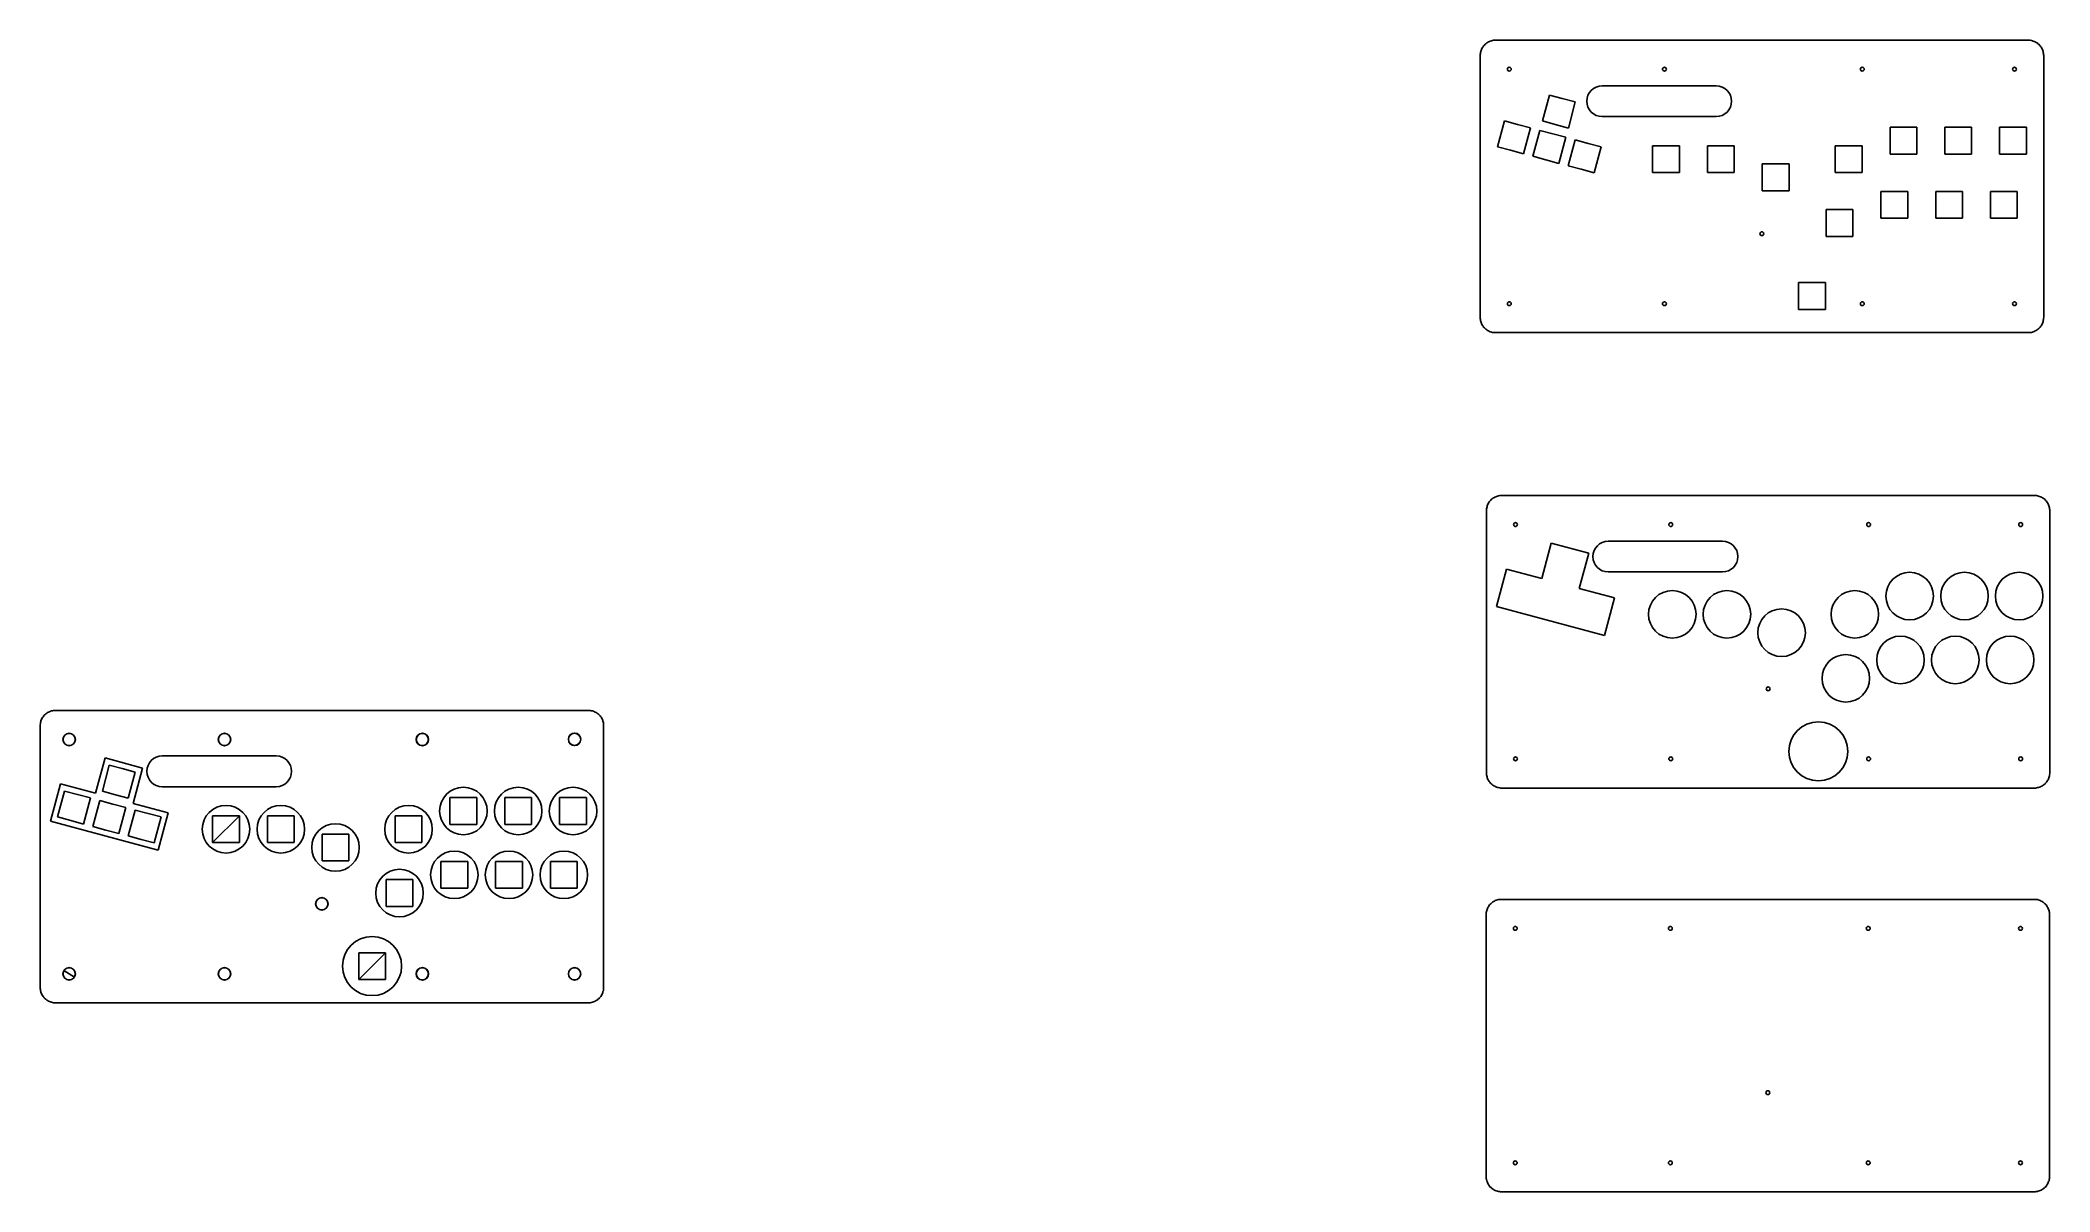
# Model space of a CAD drawing. Extents: x -886 to 163, y -685 to -84.
import ezdxf

# ---------------------------------------------------------------- set-up
doc = ezdxf.new("R2010")
doc.units = 0
doc.layers.get('0').update_dxf_attribs({"linetype": 'CONTINUOUS'})
doc.layers.add('BLACK', color=7, linetype='CONTINUOUS')

msp = doc.modelspace()

# ---------------------------------------------------------------- linework, layer by layer
at = {"linetype": 'Continuous'}
for p, q in [((-102, -126.1), (-98.4, -112.6)), ((-91.7, -114.4), (-98.4, -112.6)), ((-84.9, -116.2), (-91.7, -114.4)), ((-70.9, -107.8), (-11.4, -107.8)), ((-88.5, -129.8), (-84.9, -116.2)), ((-125.4, -139.6), (-121.8, -126.1)), ((-115, -127.9), (-121.8, -126.1)), ((-108.2, -129.7), (-115, -127.9)), ((-111.9, -143.2), (-108.2, -129.7)), ((-107, -144.5), (-103.4, -131)), ((-96.6, -132.8), (-103.4, -131)), ((-95.3, -127.9), (-102, -126.1)), ((-89.8, -134.6), (-96.6, -132.8)), ((-88.5, -129.8), (-95.3, -127.9)), ((-93.5, -148.2), (-89.8, -134.6)), ((-88.6, -149.5), (-85, -135.9)), ((-78.2, -137.8), (-85, -135.9)), ((86.3, -129.4), (79.3, -129.4)), ((79.3, -143.4), (79.3, -129.4)), ((86.3, -129.4), (93.3, -129.4)), ((93.3, -129.4), (93.3, -143.4)), ((114.8, -129.4), (107.8, -129.4)), ((107.8, -143.4), (107.8, -129.4)), ((114.8, -129.4), (121.8, -129.4)), ((121.8, -129.4), (121.8, -143.4)), ((143.4, -129.4), (136.4, -129.4)), ((136.4, -143.4), (136.4, -129.4)), ((143.4, -129.4), (150.4, -129.4)), ((150.4, -129.4), (150.4, -143.4)), ((-118.6, -141.4), (-125.4, -139.6)), ((-111.9, -143.2), (-118.6, -141.4)), ((-100.2, -146.3), (-107, -144.5)), ((-93.5, -148.2), (-100.2, -146.3)), ((-71.4, -139.6), (-78.2, -137.8)), ((-75.1, -153.1), (-71.4, -139.6)), ((-37.6, -139), (-44.6, -139)), ((-44.6, -153), (-44.6, -139)), ((-37.6, -139), (-30.6, -139)), ((-30.6, -139), (-30.6, -153)), ((-9, -139), (-16, -139)), ((-16, -153), (-16, -139)), ((-9, -139), (-2, -139)), ((-2, -139), (-2, -153)), ((57.7, -139), (50.7, -139)), ((50.7, -153), (50.7, -139)), ((57.7, -139), (64.7, -139)), ((64.7, -139), (64.7, -153)), ((86.3, -143.4), (79.3, -143.4)), ((86.3, -143.4), (93.3, -143.4)), ((114.8, -143.4), (107.8, -143.4)), ((114.8, -143.4), (121.8, -143.4)), ((143.4, -143.4), (136.4, -143.4)), ((143.4, -143.4), (150.4, -143.4)), ((-81.8, -151.3), (-88.6, -149.5)), ((-75.1, -153.1), (-81.8, -151.3)), ((-37.6, -153), (-44.6, -153)), ((-37.6, -153), (-30.6, -153)), ((-9, -153), (-16, -153)), ((-9, -153), (-2, -153)), ((19.6, -148.5), (12.6, -148.5)), ((12.6, -162.5), (12.6, -148.5)), ((19.6, -148.5), (26.6, -148.5)), ((26.6, -148.5), (26.6, -162.5)), ((57.7, -153), (50.7, -153)), ((57.7, -153), (64.7, -153)), ((19.6, -162.5), (12.6, -162.5)), ((19.6, -162.5), (26.6, -162.5)), ((81.5, -162.8), (74.5, -162.8)), ((74.5, -176.8), (74.5, -162.8)), ((81.5, -162.8), (88.5, -162.8)), ((88.5, -162.8), (88.5, -176.8)), ((110.1, -162.8), (103.1, -162.8)), ((103.1, -176.8), (103.1, -162.8)), ((110.1, -162.8), (117.1, -162.8)), ((117.1, -162.8), (117.1, -176.8)), ((138.6, -162.8), (131.6, -162.8)), ((131.6, -176.8), (131.6, -162.8)), ((138.6, -162.8), (145.6, -162.8)), ((145.6, -162.8), (145.6, -176.8)), ((52.9, -172.3), (45.9, -172.3)), ((45.9, -186.3), (45.9, -172.3)), ((52.9, -172.3), (59.9, -172.3)), ((59.9, -172.3), (59.9, -186.3)), ((81.5, -176.8), (74.5, -176.8)), ((81.5, -176.8), (88.5, -176.8)), ((110.1, -176.8), (103.1, -176.8)), ((110.1, -176.8), (117.1, -176.8)), ((138.6, -176.8), (131.6, -176.8)), ((138.6, -176.8), (145.6, -176.8)), ((52.9, -186.3), (45.9, -186.3)), ((52.9, -186.3), (59.9, -186.3)), ((38.6, -210.4), (31.6, -210.4)), ((31.6, -224.4), (31.6, -210.4)), ((38.6, -210.4), (45.6, -210.4)), ((45.6, -210.4), (45.6, -224.4)), ((38.6, -224.4), (31.6, -224.4)), ((38.6, -224.4), (45.6, -224.4)), ((-67.7, -345.3), (-8.1, -345.3)), ((-97.4, -346.3), (-102.3, -364.7)), ((-97.4, -346.3), (-77.9, -351.5)), ((-77.9, -351.5), (-82.8, -369.9)), ((-120.7, -359.8), (-125.9, -379.3)), ((-120.7, -359.8), (-102.3, -364.7)), ((-64.4, -374.8), (-82.8, -369.9)), ((-69.6, -394.4), (-64.4, -374.8)), ((-125.9, -379.3), (-69.6, -394.4)), ((-851.6, -458.3), (-856.6, -476.7)), ((-851.6, -458.3), (-832.1, -463.6)), ((-821.9, -457.3), (-762.4, -457.3)), ((-853.1, -475.7), (-849.5, -462.1)), ((-842.7, -463.9), (-849.5, -462.1)), ((-835.9, -465.8), (-842.7, -463.9)), ((-839.6, -479.3), (-835.9, -465.8)), ((-832.1, -463.6), (-837.1, -482)), ((-875, -471.8), (-880.2, -491.3)), ((-876.4, -489.1), (-872.8, -475.6)), ((-875, -471.8), (-856.6, -476.7)), ((-866, -477.4), (-872.8, -475.6)), ((-859.3, -479.2), (-866, -477.4)), ((-862.9, -492.8), (-859.3, -479.2)), ((-858, -494.1), (-854.4, -480.5)), ((-847.6, -482.4), (-854.4, -480.5)), ((-846.3, -477.5), (-853.1, -475.7)), ((-839.6, -479.3), (-846.3, -477.5)), ((-818.7, -486.9), (-837.1, -482)), ((-664.8, -479), (-671.8, -479)), ((-671.8, -493), (-671.8, -479)), ((-664.8, -479), (-657.8, -479)), ((-657.8, -479), (-657.8, -493)), ((-636.2, -479), (-643.2, -479)), ((-643.2, -493), (-643.2, -479)), ((-636.2, -479), (-629.2, -479)), ((-629.2, -479), (-629.2, -493)), ((-607.6, -479), (-614.6, -479)), ((-614.6, -493), (-614.6, -479)), ((-607.6, -479), (-600.6, -479)), ((-600.6, -479), (-600.6, -493)), ((-880.2, -491.3), (-823.9, -506.4)), ((-869.6, -490.9), (-876.4, -489.1)), ((-862.9, -492.8), (-869.6, -490.9)), ((-840.9, -484.2), (-847.6, -482.4)), ((-844.5, -497.7), (-840.9, -484.2)), ((-839.6, -499), (-836, -485.5)), ((-829.2, -487.3), (-836, -485.5)), ((-822.5, -489.1), (-829.2, -487.3)), ((-826.1, -502.6), (-822.5, -489.1)), ((-823.9, -506.4), (-818.7, -486.9)), ((-788.6, -488.5), (-795.6, -488.5)), ((-795.6, -502.5), (-795.6, -488.5)), ((-795.6, -502.5), (-781.6, -488.5)), ((-788.6, -488.5), (-781.6, -488.5)), ((-781.6, -488.5), (-781.6, -502.5)), ((-760, -488.5), (-767, -488.5)), ((-767, -502.5), (-767, -488.5)), ((-760, -488.5), (-753, -488.5)), ((-753, -488.5), (-753, -502.5)), ((-693.4, -488.5), (-700.4, -488.5)), ((-700.4, -502.5), (-700.4, -488.5)), ((-693.4, -488.5), (-686.4, -488.5)), ((-686.4, -488.5), (-686.4, -502.5)), ((-851.2, -495.9), (-858, -494.1)), ((-844.5, -497.7), (-851.2, -495.9)), ((-832.8, -500.8), (-839.6, -499)), ((-826.1, -502.6), (-832.8, -500.8)), ((-788.6, -502.5), (-795.6, -502.5)), ((-788.6, -502.5), (-781.6, -502.5)), ((-760, -502.5), (-767, -502.5)), ((-760, -502.5), (-753, -502.5)), ((-731.5, -498), (-738.5, -498)), ((-738.5, -512), (-738.5, -498)), ((-731.5, -498), (-724.5, -498)), ((-724.5, -498), (-724.5, -512)), ((-693.4, -502.5), (-700.4, -502.5)), ((-693.4, -502.5), (-686.4, -502.5)), ((-664.8, -493), (-671.8, -493)), ((-664.8, -493), (-657.8, -493)), ((-636.2, -493), (-643.2, -493)), ((-636.2, -493), (-629.2, -493)), ((-607.6, -493), (-614.6, -493)), ((-607.6, -493), (-600.6, -493)), ((-731.5, -512), (-738.5, -512)), ((-731.5, -512), (-724.5, -512)), ((-669.5, -512.3), (-676.5, -512.3)), ((-676.5, -526.3), (-676.5, -512.3)), ((-669.5, -512.3), (-662.5, -512.3)), ((-662.5, -512.3), (-662.5, -526.3)), ((-641, -512.3), (-648, -512.3)), ((-648, -526.3), (-648, -512.3)), ((-641, -512.3), (-634, -512.3)), ((-634, -512.3), (-634, -526.3)), ((-612.4, -512.3), (-619.4, -512.3)), ((-619.4, -526.3), (-619.4, -512.3)), ((-612.4, -512.3), (-605.4, -512.3)), ((-605.4, -512.3), (-605.4, -526.3)), ((-698.1, -521.8), (-705.1, -521.8)), ((-705.1, -535.8), (-705.1, -521.8)), ((-698.1, -521.8), (-691.1, -521.8)), ((-691.1, -521.8), (-691.1, -535.8)), ((-669.5, -526.3), (-676.5, -526.3)), ((-669.5, -526.3), (-662.5, -526.3)), ((-641, -526.3), (-648, -526.3)), ((-641, -526.3), (-634, -526.3)), ((-612.4, -526.3), (-619.4, -526.3)), ((-612.4, -526.3), (-605.4, -526.3)), ((-698.1, -535.8), (-705.1, -535.8)), ((-698.1, -535.8), (-691.1, -535.8)), ((-712.4, -559.9), (-719.4, -559.9)), ((-719.4, -573.9), (-719.4, -559.9)), ((-719.4, -573.9), (-705.4, -559.9)), ((-712.4, -559.9), (-705.4, -559.9)), ((-705.4, -559.9), (-705.4, -573.9)), ((-873.1, -569.2), (-867.6, -572.6)), ((-712.4, -573.9), (-719.4, -573.9)), ((-712.4, -573.9), (-705.4, -573.9))]:
    msp.add_line(p, q, dxfattribs=at)
for centre, radius in [((-119.3, -99.1), 1), ((-38.4, -99.1), 1), ((64.8, -99.1), 1), ((144.2, -99.1), 1), ((12.4, -184.9), 1), ((-119.3, -221.4), 1), ((-38.4, -221.4), 1), ((64.8, -221.4), 1), ((144.2, -221.4), 1), ((-116.1, -336.6), 1), ((-35.1, -336.6), 1), ((68.1, -336.6), 1), ((147.4, -336.6), 1), ((89.5, -373.9), 12.4), ((118.1, -373.9), 12.4), ((146.6, -373.9), 12.4), ((-34.3, -383.4), 12.4), ((-5.8, -383.4), 12.4), ((60.9, -383.4), 12.4), ((22.7, -393), 12.4), ((84.7, -407.2), 12.4), ((113.3, -407.2), 12.4), ((141.9, -407.2), 12.4), ((56.2, -416.8), 12.4), ((15.7, -422.3), 1), ((41.9, -454.9), 15.4), ((-870.4, -448.7), 3.25), ((-870.4, -448.7), 3.17), ((-789.4, -448.7), 3.25), ((-789.4, -448.7), 3.17), ((-686.2, -448.7), 3.25), ((-686.2, -448.7), 3.17), ((-606.8, -448.6), 3.25), ((-606.8, -448.6), 3.17), ((-116.1, -458.8), 1), ((-35.1, -458.8), 1), ((68.1, -458.8), 1), ((147.4, -458.8), 1), ((-664.8, -486), 12.4), ((-636.2, -486), 12.4), ((-607.6, -486), 12.4), ((-788.6, -495.5), 12.4), ((-760, -495.5), 12.4), ((-731.5, -505), 12.4), ((-693.4, -495.5), 12.4), ((-669.5, -519.3), 12.4), ((-641, -519.3), 12.4), ((-612.4, -519.3), 12.4), ((-698.1, -528.8), 12.4), ((-738.6, -534.4), 3.25), ((-738.6, -534.4), 3.17), ((-712.4, -566.9), 15.4), ((-116.2, -547.2), 1), ((-35.3, -547.2), 1), ((67.9, -547.2), 1), ((147.3, -547.2), 1), ((-870.4, -570.9), 3.25), ((-870.4, -570.9), 3.17), ((-789.4, -570.9), 3.25), ((-789.4, -570.9), 3.17), ((-686.2, -570.9), 3.25), ((-686.2, -570.9), 3.17), ((-606.8, -570.9), 3.25), ((-606.8, -570.9), 3.17), ((15.5, -632.9), 1), ((-116.2, -669.5), 1), ((-35.3, -669.5), 1), ((67.9, -669.5), 1), ((147.3, -669.5), 1)]:
    msp.add_circle(centre, radius, dxfattribs=at)
for centre, start, end in [((-70.9, -115.8), 90, 270), ((-11.4, -115.8), 270, 90), ((-67.7, -353.3), 90, 270), ((-8.1, -353.3), 270, 90), ((-821.9, -465.3), 90, 270), ((-762.4, -465.3), 270, 90)]:
    msp.add_arc(centre, 8.01, start, end, dxfattribs=at)
at = {"layer": 'BLACK', "linetype": 'Continuous'}
for p, q in [((-134.5, -91.4), (-134.4, -90.9)), ((-134.5, -92), (-134.5, -91.4)), ((-134.5, -228.5), (-134.5, -92)), ((-134.4, -90.9), (-134.3, -90.4)), ((-134.3, -90.4), (-134.2, -89.8)), ((-134.2, -89.8), (-134, -89.3)), ((-134, -89.3), (-133.8, -88.8)), ((-133.8, -88.8), (-133.6, -88.3)), ((-133.6, -88.3), (-133.3, -87.8)), ((-133.3, -87.8), (-133, -87.4)), ((-133, -87.4), (-132.7, -86.9)), ((-132.7, -86.9), (-132.3, -86.5)), ((-132.3, -86.5), (-131.9, -86.1)), ((-131.9, -86.1), (-131.5, -85.8)), ((-131.5, -85.8), (-131.1, -85.4)), ((-131.1, -85.4), (-130.6, -85.1)), ((-130.6, -85.1), (-130.2, -84.9)), ((-130.2, -84.9), (-129.7, -84.6)), ((-129.7, -84.6), (-129.2, -84.4)), ((-129.2, -84.4), (-128.6, -84.3)), ((-128.6, -84.3), (-128.1, -84.1)), ((-128.1, -84.1), (-127.6, -84)), ((-127.6, -84), (-127, -84)), ((-127, -84), (-126.5, -84)), ((-126.5, -84), (151.3, -84)), ((151.3, -84), (151.9, -84)), ((151.9, -84), (152.4, -84)), ((152.4, -84), (153, -84.1)), ((153, -84.1), (153.5, -84.3)), ((153.5, -84.3), (154, -84.4)), ((154, -84.4), (154.5, -84.6)), ((154.5, -84.6), (155, -84.9)), ((155, -84.9), (155.5, -85.1)), ((155.5, -85.1), (156, -85.4)), ((156, -85.4), (156.4, -85.8)), ((156.4, -85.8), (156.8, -86.1)), ((156.8, -86.1), (157.2, -86.5)), ((157.2, -86.5), (157.6, -86.9)), ((157.6, -86.9), (157.9, -87.4)), ((157.9, -87.4), (158.2, -87.8)), ((158.2, -87.8), (158.5, -88.3)), ((158.5, -88.3), (158.7, -88.8)), ((158.7, -88.8), (158.9, -89.3)), ((158.9, -89.3), (159.1, -89.8)), ((159.1, -89.8), (159.2, -90.4)), ((159.2, -90.4), (159.3, -90.9)), ((159.3, -90.9), (159.3, -91.4)), ((159.3, -91.4), (159.4, -92)), ((159.4, -92), (159.4, -228.5)), ((-70.9, -107.8), (-11.4, -107.8)), ((-11.4, -123.8), (-70.9, -123.8)), ((12.5, -148.5), (12.5, -148.5)), ((12.5, -148.5), (12.5, -148.5)), ((12.5, -148.5), (12.5, -148.5)), ((-134.5, -229.1), (-134.5, -228.5)), ((-134.4, -229.6), (-134.5, -229.1)), ((-134.3, -230.1), (-134.4, -229.6)), ((-134.3, -228.5), (-134.3, -228.5)), ((-134.2, -230.7), (-134.3, -230.1)), ((159.2, -230.1), (159.1, -230.7)), ((159.3, -229.6), (159.2, -230.1)), ((159.4, -228.5), (159.3, -229.1)), ((159.3, -229.1), (159.3, -229.6)), ((-134, -231.2), (-134.2, -230.7)), ((-133.8, -231.7), (-134, -231.2)), ((-133.6, -232.2), (-133.8, -231.7)), ((-133.3, -232.7), (-133.6, -232.2)), ((-133, -233.1), (-133.3, -232.7)), ((-132.7, -233.6), (-133, -233.1)), ((-132.3, -234), (-132.7, -233.6)), ((-131.9, -234.4), (-132.3, -234)), ((-131.5, -234.7), (-131.9, -234.4)), ((-131.1, -235.1), (-131.5, -234.7)), ((-130.6, -235.4), (-131.1, -235.1)), ((-130.2, -235.6), (-130.6, -235.4)), ((-129.7, -235.9), (-130.2, -235.6)), ((-129.2, -236.1), (-129.7, -235.9)), ((-128.6, -236.2), (-129.2, -236.1)), ((-128.1, -236.4), (-128.6, -236.2)), ((-127.6, -236.4), (-128.1, -236.4)), ((-127, -236.5), (-127.6, -236.4)), ((-126.5, -236.5), (-127, -236.5)), ((151.3, -236.5), (-126.5, -236.5)), ((151.3, -236.4), (151.4, -236.4)), ((151.9, -236.5), (151.3, -236.5)), ((152.4, -236.4), (151.9, -236.5)), ((153, -236.4), (152.4, -236.4)), ((153.5, -236.2), (153, -236.4)), ((154, -236.1), (153.5, -236.2)), ((154.5, -235.9), (154, -236.1)), ((155, -235.6), (154.5, -235.9)), ((155.5, -235.4), (155, -235.6)), ((156, -235.1), (155.5, -235.4)), ((156.4, -234.7), (156, -235.1)), ((156.8, -234.4), (156.4, -234.7)), ((157.2, -234), (156.8, -234.4)), ((157.6, -233.6), (157.2, -234)), ((157.9, -233.1), (157.6, -233.6)), ((158.2, -232.7), (157.9, -233.1)), ((158.5, -232.2), (158.2, -232.7)), ((158.7, -231.7), (158.5, -232.2)), ((158.9, -231.2), (158.7, -231.7)), ((159.1, -230.7), (158.9, -231.2)), ((-130.1, -325.3), (-129.8, -324.8)), ((-129.8, -324.8), (-129.4, -324.4)), ((-129.4, -324.4), (-129.1, -324)), ((-129.1, -324), (-128.7, -323.6)), ((-128.7, -323.6), (-128.3, -323.2)), ((-128.3, -323.2), (-127.9, -322.9)), ((-127.9, -322.9), (-127.4, -322.6)), ((-127.4, -322.6), (-126.9, -322.3)), ((-126.9, -322.3), (-126.4, -322.1)), ((-126.4, -322.1), (-125.9, -321.9)), ((-125.9, -321.9), (-125.4, -321.7)), ((-125.4, -321.7), (-124.9, -321.6)), ((-124.9, -321.6), (-124.3, -321.5)), ((-124.3, -321.5), (-123.8, -321.5)), ((-123.8, -321.5), (-123.2, -321.4)), ((-123.2, -321.4), (154.6, -321.4)), ((154.6, -321.4), (155.1, -321.5)), ((155.1, -321.5), (155.7, -321.5)), ((155.7, -321.5), (156.2, -321.6)), ((156.2, -321.6), (156.7, -321.7)), ((156.7, -321.7), (157.3, -321.9)), ((157.3, -321.9), (157.8, -322.1)), ((157.8, -322.1), (158.3, -322.3)), ((158.3, -322.3), (158.7, -322.6)), ((158.7, -322.6), (159.2, -322.9)), ((159.2, -322.9), (159.6, -323.2)), ((159.6, -323.2), (160.1, -323.6)), ((160.1, -323.6), (160.4, -324)), ((160.4, -324), (160.8, -324.4)), ((160.8, -324.4), (161.1, -324.8)), ((161.1, -324.8), (161.4, -325.3)), ((-131.2, -328.4), (-131.1, -327.8)), ((-131.2, -328.9), (-131.2, -328.4)), ((-131.2, -329.5), (-131.2, -328.9)), ((-131.2, -466), (-131.2, -329.5)), ((-131.1, -327.8), (-130.9, -327.3)), ((-130.9, -327.3), (-130.8, -326.8)), ((-130.8, -326.8), (-130.6, -326.3)), ((-130.6, -326.3), (-130.3, -325.8)), ((-130.3, -325.8), (-130.1, -325.3)), ((161.4, -325.3), (161.7, -325.8)), ((161.7, -325.8), (161.9, -326.3)), ((161.9, -326.3), (162.1, -326.8)), ((162.1, -326.8), (162.3, -327.3)), ((162.3, -327.3), (162.4, -327.8)), ((162.4, -327.8), (162.5, -328.4)), ((162.5, -328.4), (162.6, -328.9)), ((162.6, -328.9), (162.6, -329.5)), ((162.6, -329.5), (162.6, -466)), ((-67.7, -345.3), (-8.1, -345.3)), ((-8.1, -361.3), (-67.7, -361.3)), ((-885.4, -440.4), (-885.3, -439.9)), ((-885.3, -439.9), (-885.2, -439.3)), ((-885.2, -439.3), (-885.1, -438.8)), ((-885.1, -438.8), (-884.8, -438.3)), ((-884.8, -438.3), (-884.6, -437.8)), ((-884.6, -437.8), (-884.3, -437.3)), ((-884.3, -437.3), (-884, -436.9)), ((-884, -436.9), (-883.7, -436.4)), ((-883.7, -436.4), (-883.4, -436)), ((-883.4, -436), (-883, -435.6)), ((-883, -435.6), (-882.6, -435.3)), ((-882.6, -435.3), (-882.1, -435)), ((-882.1, -435), (-881.7, -434.7)), ((-881.7, -434.7), (-881.2, -434.4)), ((-881.2, -434.4), (-880.7, -434.2)), ((-880.7, -434.2), (-880.2, -434)), ((-880.2, -434), (-879.7, -433.8)), ((-879.7, -433.8), (-879.1, -433.7)), ((-879.1, -433.7), (-878.6, -433.6)), ((-878.6, -433.6), (-878, -433.5)), ((-878, -433.5), (-877.5, -433.5)), ((-877.5, -433.5), (-599.7, -433.5)), ((-599.7, -433.5), (-599.1, -433.5)), ((-599.1, -433.5), (-598.6, -433.6)), ((-598.6, -433.6), (-598.1, -433.7)), ((-598.1, -433.7), (-597.5, -433.8)), ((-597.5, -433.8), (-597, -434)), ((-597, -434), (-596.5, -434.2)), ((-596.5, -434.2), (-596, -434.4)), ((-596, -434.4), (-595.5, -434.7)), ((-595.5, -434.7), (-595.1, -435)), ((-595.1, -435), (-594.6, -435.3)), ((-594.6, -435.3), (-594.2, -435.6)), ((-594.2, -435.6), (-593.8, -436)), ((-593.8, -436), (-593.5, -436.4)), ((-593.5, -436.4), (-593.1, -436.9)), ((-593.1, -436.9), (-592.8, -437.3)), ((-592.8, -437.3), (-592.6, -437.8)), ((-592.6, -437.8), (-592.3, -438.3)), ((-592.3, -438.3), (-592.1, -438.8)), ((-592.1, -438.8), (-592, -439.3)), ((-592, -439.3), (-591.8, -439.9)), ((-591.8, -439.9), (-591.8, -440.4)), ((-885.5, -441), (-885.4, -440.4)), ((-885.5, -441.5), (-885.5, -441)), ((-885.5, -578), (-885.5, -441.5)), ((-591.8, -440.4), (-591.7, -441)), ((-591.7, -441), (-591.7, -441.5)), ((-591.7, -441.5), (-591.7, -578)), ((-821.9, -457.3), (-762.4, -457.3)), ((-131.2, -466.5), (-131.2, -466)), ((-131.2, -467.1), (-131.2, -466.5)), ((-131.1, -467.6), (-131.2, -467.1)), ((-131.1, -466), (-131.1, -466)), ((-130.9, -468.1), (-131.1, -467.6)), ((-130.8, -468.7), (-130.9, -468.1)), ((-130.6, -469.2), (-130.8, -468.7)), ((-130.3, -469.7), (-130.6, -469.2)), ((-130.1, -470.1), (-130.3, -469.7)), ((-129.8, -470.6), (-130.1, -470.1)), ((-129.4, -471), (-129.8, -470.6)), ((-129.1, -471.4), (-129.4, -471)), ((-128.7, -471.8), (-129.1, -471.4)), ((160.4, -471.4), (160.1, -471.8)), ((160.8, -471), (160.4, -471.4)), ((161.1, -470.6), (160.8, -471)), ((161.4, -470.1), (161.1, -470.6)), ((161.7, -469.7), (161.4, -470.1)), ((161.9, -469.2), (161.7, -469.7)), ((162.1, -468.7), (161.9, -469.2)), ((162.3, -468.1), (162.1, -468.7)), ((162.4, -467.6), (162.3, -468.1)), ((162.5, -467.1), (162.4, -467.6)), ((162.6, -466.5), (162.5, -467.1)), ((162.6, -466), (162.6, -466.5)), ((-762.4, -473.3), (-821.9, -473.3)), ((-128.3, -472.2), (-128.7, -471.8)), ((-127.9, -472.5), (-128.3, -472.2)), ((-127.4, -472.8), (-127.9, -472.5)), ((-126.9, -473.1), (-127.4, -472.8)), ((-126.4, -473.3), (-126.9, -473.1)), ((-125.9, -473.5), (-126.4, -473.3)), ((-125.4, -473.7), (-125.9, -473.5)), ((-124.9, -473.8), (-125.4, -473.7)), ((-124.3, -473.9), (-124.9, -473.8)), ((-123.8, -474), (-124.3, -473.9)), ((-123.2, -474), (-123.8, -474)), ((154.6, -474), (-123.2, -474)), ((154.6, -473.8), (154.6, -473.8)), ((155.1, -474), (154.6, -474)), ((155.7, -473.9), (155.1, -474)), ((156.2, -473.8), (155.7, -473.9)), ((156.7, -473.7), (156.2, -473.8)), ((157.3, -473.5), (156.7, -473.7)), ((157.8, -473.3), (157.3, -473.5)), ((158.3, -473.1), (157.8, -473.3)), ((158.7, -472.8), (158.3, -473.1)), ((159.2, -472.5), (158.7, -472.8)), ((159.6, -472.2), (159.2, -472.5)), ((160.1, -471.8), (159.6, -472.2)), ((-738.5, -498), (-738.5, -498)), ((-738.5, -498), (-738.5, -498)), ((-738.5, -498), (-738.5, -498)), ((-129.2, -534.6), (-128.8, -534.2)), ((-128.8, -534.2), (-128.4, -533.8)), ((-128.4, -533.8), (-128, -533.5)), ((-128, -533.5), (-127.5, -533.2)), ((-127.5, -533.2), (-127.1, -533)), ((-127.1, -533), (-126.6, -532.7)), ((-126.6, -532.7), (-126.1, -532.5)), ((-126.1, -532.5), (-125.5, -532.3)), ((-125.5, -532.3), (-125, -532.2)), ((-125, -532.2), (-124.5, -532.1)), ((-124.5, -532.1), (-123.9, -532.1)), ((-123.9, -532.1), (-123.4, -532.1)), ((-123.4, -532.1), (154.4, -532.1)), ((154.4, -532.1), (155, -532.1)), ((155, -532.1), (155.5, -532.1)), ((155.5, -532.1), (156.1, -532.2)), ((156.1, -532.2), (156.6, -532.3)), ((156.6, -532.3), (157.1, -532.5)), ((157.1, -532.5), (157.6, -532.7)), ((157.6, -532.7), (158.1, -533)), ((158.1, -533), (158.6, -533.2)), ((158.6, -533.2), (159.1, -533.5)), ((159.1, -533.5), (159.5, -533.8)), ((159.5, -533.8), (159.9, -534.2)), ((159.9, -534.2), (160.3, -534.6)), ((-131.4, -539.5), (-131.3, -539)), ((-131.4, -540.1), (-131.4, -539.5)), ((-131.4, -676.6), (-131.4, -540.1)), ((-131.3, -539), (-131.2, -538.4)), ((-131.2, -538.4), (-131.1, -537.9)), ((-131.1, -537.9), (-130.9, -537.4)), ((-130.9, -537.4), (-130.7, -536.9)), ((-130.7, -536.9), (-130.5, -536.4)), ((-130.5, -536.4), (-130.2, -535.9)), ((-130.2, -535.9), (-129.9, -535.4)), ((-129.9, -535.4), (-129.6, -535)), ((-129.6, -535), (-129.2, -534.6)), ((160.3, -534.6), (160.7, -535)), ((160.7, -535), (161, -535.4)), ((161, -535.4), (161.3, -535.9)), ((161.3, -535.9), (161.6, -536.4)), ((161.6, -536.4), (161.8, -536.9)), ((161.8, -536.9), (162, -537.4)), ((162, -537.4), (162.2, -537.9)), ((162.2, -537.9), (162.3, -538.4)), ((162.3, -538.4), (162.4, -539)), ((162.4, -539), (162.4, -539.5)), ((162.4, -539.5), (162.5, -540.1)), ((162.5, -540.1), (162.5, -676.6)), ((-885.5, -578.6), (-885.5, -578)), ((-885.4, -579.1), (-885.5, -578.6)), ((-885.4, -578), (-885.4, -578.1)), ((-885.3, -579.7), (-885.4, -579.1)), ((-885.2, -580.2), (-885.3, -579.7)), ((-885.1, -580.7), (-885.2, -580.2)), ((-884.8, -581.2), (-885.1, -580.7)), ((-884.6, -581.7), (-884.8, -581.2)), ((-884.3, -582.2), (-884.6, -581.7)), ((-884, -582.7), (-884.3, -582.2)), ((-883.7, -583.1), (-884, -582.7)), ((-883.4, -583.5), (-883.7, -583.1)), ((-883, -583.9), (-883.4, -583.5)), ((-882.6, -584.2), (-883, -583.9)), ((-882.1, -584.6), (-882.6, -584.2)), ((-881.7, -584.9), (-882.1, -584.6)), ((-881.2, -585.1), (-881.7, -584.9)), ((-880.7, -585.4), (-881.2, -585.1)), ((-880.2, -585.6), (-880.7, -585.4)), ((-879.7, -585.7), (-880.2, -585.6)), ((-879.1, -585.9), (-879.7, -585.7)), ((-878.6, -586), (-879.1, -585.9)), ((-878, -586), (-878.6, -586)), ((-877.5, -586), (-878, -586)), ((-599.7, -586), (-877.5, -586)), ((-599.7, -585.9), (-599.7, -585.9)), ((-599.1, -586), (-599.7, -586)), ((-598.6, -586), (-599.1, -586)), ((-598.1, -585.9), (-598.6, -586)), ((-597.5, -585.7), (-598.1, -585.9)), ((-597, -585.6), (-597.5, -585.7)), ((-596.5, -585.4), (-597, -585.6)), ((-596, -585.1), (-596.5, -585.4)), ((-595.5, -584.9), (-596, -585.1)), ((-595.1, -584.6), (-595.5, -584.9)), ((-594.6, -584.2), (-595.1, -584.6)), ((-594.2, -583.9), (-594.6, -584.2)), ((-593.8, -583.5), (-594.2, -583.9)), ((-593.5, -583.1), (-593.8, -583.5)), ((-593.1, -582.7), (-593.5, -583.1)), ((-592.8, -582.2), (-593.1, -582.7)), ((-592.6, -581.7), (-592.8, -582.2)), ((-592.3, -581.2), (-592.6, -581.7)), ((-592.1, -580.7), (-592.3, -581.2)), ((-592, -580.2), (-592.1, -580.7)), ((-591.8, -579.7), (-592, -580.2)), ((-591.7, -578.6), (-591.8, -579.1)), ((-591.8, -579.1), (-591.8, -579.7)), ((-591.7, -578), (-591.7, -578.6)), ((-131.4, -677.1), (-131.4, -676.6)), ((-131.3, -677.7), (-131.4, -677.1)), ((-131.2, -678.2), (-131.3, -677.7)), ((-131.2, -676.6), (-131.2, -676.6)), ((-131.1, -678.8), (-131.2, -678.2)), ((-130.9, -679.3), (-131.1, -678.8)), ((-130.7, -679.8), (-130.9, -679.3)), ((-130.5, -680.3), (-130.7, -679.8)), ((-130.2, -680.8), (-130.5, -680.3)), ((-129.9, -681.2), (-130.2, -680.8)), ((-129.6, -681.6), (-129.9, -681.2)), ((161, -681.2), (160.7, -681.6)), ((161.3, -680.8), (161, -681.2)), ((161.6, -680.3), (161.3, -680.8)), ((161.8, -679.8), (161.6, -680.3)), ((162, -679.3), (161.8, -679.8)), ((162.2, -678.8), (162, -679.3)), ((162.3, -678.2), (162.2, -678.8)), ((162.4, -677.7), (162.3, -678.2)), ((162.5, -676.6), (162.4, -677.1)), ((162.4, -677.1), (162.4, -677.7)), ((-129.2, -682.1), (-129.6, -681.6)), ((-128.8, -682.4), (-129.2, -682.1)), ((-128.4, -682.8), (-128.8, -682.4)), ((-128, -683.1), (-128.4, -682.8)), ((-127.5, -683.4), (-128, -683.1)), ((-127.1, -683.7), (-127.5, -683.4)), ((-126.6, -683.9), (-127.1, -683.7)), ((-126.1, -684.1), (-126.6, -683.9)), ((-125.5, -684.3), (-126.1, -684.1)), ((-125, -684.4), (-125.5, -684.3)), ((-124.5, -684.5), (-125, -684.4)), ((-123.9, -684.6), (-124.5, -684.5)), ((-123.4, -684.6), (-123.9, -684.6)), ((154.4, -684.6), (-123.4, -684.6)), ((154.4, -684.5), (154.5, -684.5)), ((155, -684.6), (154.4, -684.6)), ((155.5, -684.5), (155, -684.6)), ((156.1, -684.4), (155.5, -684.5)), ((156.6, -684.3), (156.1, -684.4)), ((157.1, -684.1), (156.6, -684.3)), ((157.6, -683.9), (157.1, -684.1)), ((158.1, -683.7), (157.6, -683.9)), ((158.6, -683.4), (158.1, -683.7)), ((159.1, -683.1), (158.6, -683.4)), ((159.5, -682.8), (159.1, -683.1)), ((159.9, -682.4), (159.5, -682.8)), ((160.3, -682.1), (159.9, -682.4)), ((160.7, -681.6), (160.3, -682.1))]:
    msp.add_line(p, q, dxfattribs=at)

doc.saveas('drawing.dxf')
